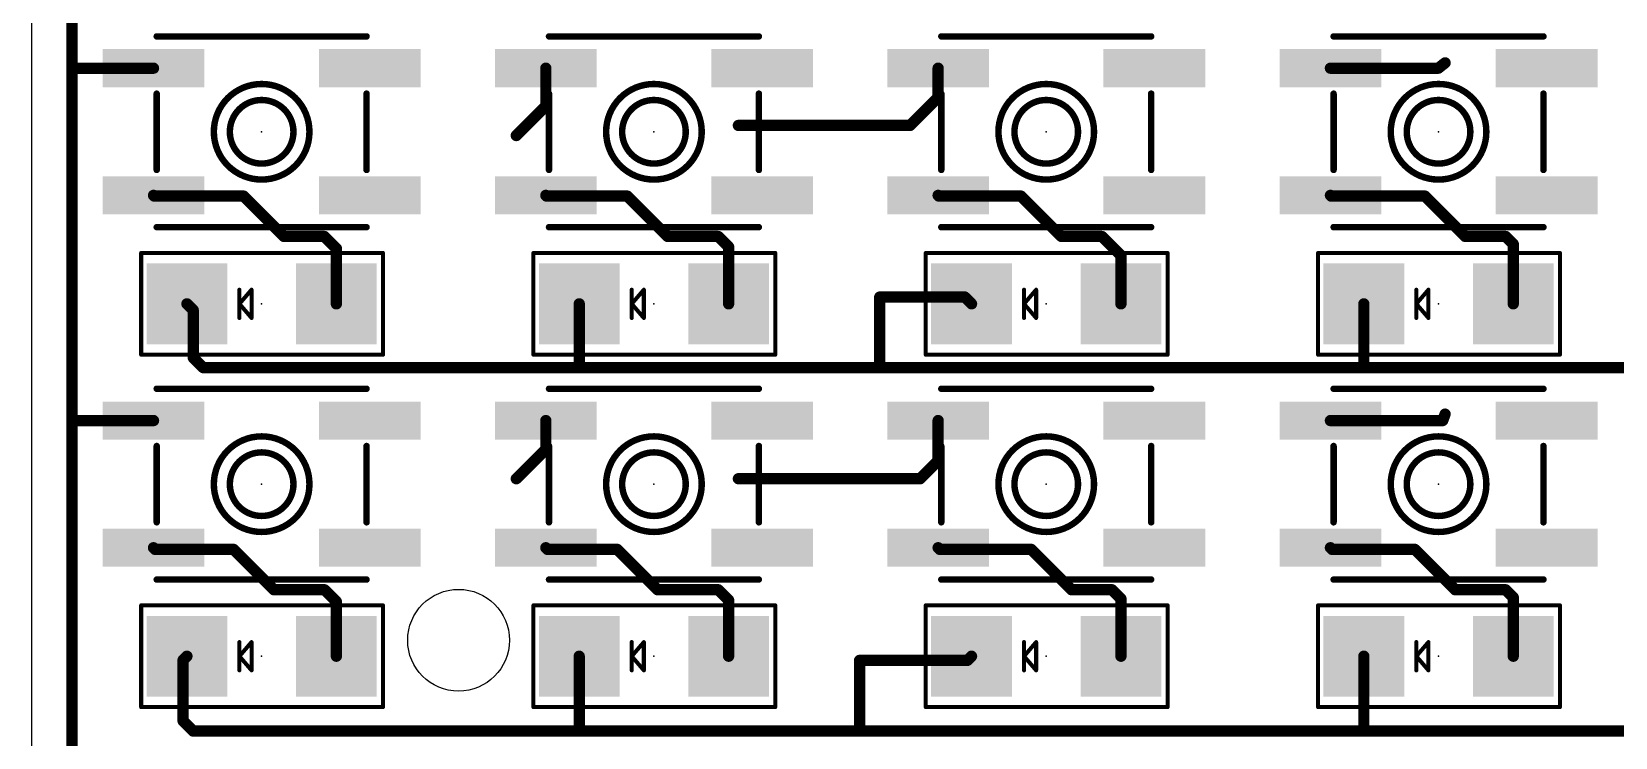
# Model space of a CAD drawing. Extents: x -38 to 38, y -89 to 89.
# Drawn here: x -38.1 to 11.7, y -43.69 to -21.5 of the extents above; entities that cross this region are included whole.
import ezdxf

# ---------------------------------------------------------------- set-up
doc = ezdxf.new("R2010")
doc.units = 0
for name, color, linetype in [('1', 22, 'CONTINUOUS'), ('20', 7, 'CONTINUOUS'), ('21', 253, 'CONTINUOUS'), ('23', 7, 'CONTINUOUS')]:
    doc.layers.add(name, color=color, linetype=linetype)

# ---------------------------------------------------------------- blocks, each defined once
blk = doc.blocks.new('RECT')
blk.add_solid([(-0.5, -0.5), (0.5, -0.5), (-0.5, 0.5), (0.5, 0.5)])

msp = doc.modelspace()

# ---------------------------------------------------------------- linework, layer by layer
at = {"layer": '1', "const_width": 0.3556}
for points in [[(-36.83, -22.5425), (-36.83, -11.43)], [(-36.83, -33.655), (-36.83, -22.5425)], [(-36.7255, -22.647), (-36.83, -22.5425)], [(6.137, -22.647), (6.35, -22.479)], [(-34.2679, -22.647), (-36.7255, -22.647)], [(-21.9308, -22.647), (-21.9308, -23.8358)], [(-9.5936, -22.647), (-9.5936, -23.5636)], [(2.7435, -22.647), (6.137, -22.647)], [(-9.5936, -23.5636), (-10.4775, -24.4475)], [(-21.9308, -23.8358), (-22.86, -24.765)], [(-15.875, -24.4475), (-10.4775, -24.4475)], [(-34.245, -26.67), (-34.2679, -26.647)], [(-31.4325, -26.67), (-34.245, -26.67)], [(-30.1625, -27.94), (-31.4325, -26.67)], [(-21.9078, -26.67), (-21.9308, -26.647)], [(-19.3675, -26.67), (-21.9078, -26.67)], [(-18.0975, -27.94), (-19.3675, -26.67)], [(-9.5707, -26.67), (-9.5936, -26.647)], [(-6.985, -26.67), (-9.5707, -26.67)], [(-5.715, -27.94), (-6.985, -26.67)], [(2.7665, -26.67), (2.7435, -26.647)], [(5.715, -26.67), (2.7665, -26.67)], [(6.985, -27.94), (5.715, -26.67)], [(-28.8925, -27.94), (-30.1625, -27.94)], [(-28.5184, -28.3141), (-28.8925, -27.94)], [(-16.51, -27.94), (-18.0975, -27.94)], [(-16.1813, -28.2687), (-16.51, -27.94)], [(-4.445, -27.94), (-5.715, -27.94)], [(-3.8441, -28.5409), (-4.445, -27.94)], [(8.255, -27.94), (6.985, -27.94)], [(8.493, -28.178), (8.255, -27.94)], [(-28.5184, -30.059), (-28.5184, -28.3141)], [(-16.1813, -30.059), (-16.1813, -28.2687)], [(-3.8441, -30.059), (-3.8441, -28.5409)], [(8.493, -30.059), (8.493, -28.178)], [(-33.02, -30.2565), (-33.2174, -30.059)], [(-20.8803, -30.059), (-20.8803, -31.9928)], [(-11.43, -29.845), (-8.7572, -29.845)], [(-11.43, -29.845), (-11.43, -32.0675)], [(-8.7572, -29.845), (-8.5431, -30.059)], [(3.794, -30.059), (3.794, -32.0515)], [(-33.02, -31.75), (-33.02, -30.2565)], [(-32.7025, -32.0675), (-33.02, -31.75)], [(-20.8803, -31.9928), (-20.955, -32.0675)], [(3.794, -32.0515), (3.81, -32.0675)], [(-20.955, -32.0675), (-32.7025, -32.0675)], [(-11.43, -32.0675), (-20.955, -32.0675)], [(3.81, -32.0675), (-11.43, -32.0675)], [(16.1925, -32.0675), (3.81, -32.0675)], [(6.2743, -33.7307), (6.35, -33.528)], [(-36.83, -44.7675), (-36.83, -33.655)], [(-36.7543, -33.7307), (-36.83, -33.655)], [(-34.2679, -33.7307), (-36.7543, -33.7307)], [(-21.9308, -33.7307), (-21.9308, -34.6308)], [(-9.5936, -33.7307), (-9.5936, -34.9936)], [(2.7435, -33.7307), (6.2743, -33.7307)], [(-21.9308, -34.6308), (-22.86, -35.56)], [(-9.5936, -34.9936), (-10.16, -35.56)], [(-15.875, -35.56), (-10.16, -35.56)], [(-34.2161, -37.7825), (-34.2679, -37.7307)], [(-31.75, -37.7825), (-34.2161, -37.7825)], [(-30.48, -39.0525), (-31.75, -37.7825)], [(-21.8789, -37.7825), (-21.9308, -37.7307)], [(-19.685, -37.7825), (-21.8789, -37.7825)], [(-18.415, -39.0525), (-19.685, -37.7825)], [(-9.5418, -37.7825), (-9.5936, -37.7307)], [(-6.6675, -37.7825), (-9.5418, -37.7825)], [(-5.3975, -39.0525), (-6.6675, -37.7825)], [(2.7953, -37.7825), (2.7435, -37.7307)], [(5.3975, -37.7825), (2.7953, -37.7825)], [(6.6675, -39.0525), (5.3975, -37.7825)], [(-28.8925, -39.0525), (-30.48, -39.0525)], [(-28.5184, -39.4266), (-28.8925, -39.0525)], [(-28.5184, -41.1427), (-28.5184, -39.4266)], [(-16.51, -39.0525), (-18.415, -39.0525)], [(-16.1813, -39.3812), (-16.51, -39.0525)], [(-16.1813, -41.1427), (-16.1813, -39.3812)], [(-4.1275, -39.0525), (-5.3975, -39.0525)], [(-3.8441, -39.3359), (-4.1275, -39.0525)], [(-3.8441, -41.1427), (-3.8441, -39.3359)], [(8.255, -39.0525), (6.6675, -39.0525)], [(8.493, -39.2905), (8.255, -39.0525)], [(8.493, -41.1427), (8.493, -39.2905)], [(-33.3375, -41.2627), (-33.2174, -41.1427)], [(-33.3375, -43.18), (-33.3375, -41.2627)], [(-20.8803, -41.1427), (-20.8803, -43.4228)], [(-12.065, -41.275), (-8.6755, -41.275)], [(-12.065, -41.275), (-12.065, -43.4975)], [(-8.6755, -41.275), (-8.5431, -41.1427)], [(3.794, -41.1427), (3.794, -43.4815)], [(-33.02, -43.4975), (-33.3375, -43.18)], [(-20.955, -43.4975), (-33.02, -43.4975)], [(-20.8803, -43.4228), (-20.955, -43.4975)], [(-12.065, -43.4975), (-20.955, -43.4975)], [(3.81, -43.4975), (-12.065, -43.4975)], [(3.794, -43.4815), (3.81, -43.4975)], [(16.1925, -43.4975), (3.81, -43.4975)]]:
    msp.add_lwpolyline(points, dxfattribs=at)
at = {"layer": '1', "const_width": 0.1778}
for points in [[(-36.7671, -22.4796, 1), (-36.8929, -22.6054)], [(-36.7411, -22.5425, 1), (-36.9189, -22.5425)], [(6.4051, -22.5488, 1), (6.2949, -22.4092)], [(-36.9189, -22.5425, 1), (-36.7411, -22.5425)], [(-36.7255, -22.5581, 1), (-36.7255, -22.7359)], [(-36.7883, -22.7099, 1), (-36.6626, -22.5842)], [(-34.2679, -22.7359, 1), (-34.2679, -22.5581)], [(-21.8419, -22.647, 1), (-22.0197, -22.647)], [(-9.5047, -22.647, 1), (-9.6825, -22.647)], [(2.7435, -22.5581, 1), (2.7435, -22.7359)], [(6.082, -22.5772, 1), (6.1921, -22.7168)], [(6.137, -22.7359, 1), (6.137, -22.5581)], [(-9.5308, -23.6265, 1), (-9.6565, -23.5008)], [(-22.0197, -23.8358, 1), (-21.8419, -23.8358)], [(-21.8679, -23.8986, 1), (-21.9936, -23.7729)], [(-9.6825, -23.5636, 1), (-9.5047, -23.5636)], [(-15.875, -24.3586, 1), (-15.875, -24.5364)], [(-10.5404, -24.3846, 1), (-10.4146, -24.5104)], [(-10.4775, -24.5364, 1), (-10.4775, -24.3586)], [(-22.9229, -24.7021, 1), (-22.7971, -24.8279)], [(-34.2051, -26.5842, 1), (-34.3308, -26.7099)], [(-34.245, -26.5811, 1), (-34.245, -26.7589)], [(-34.3078, -26.7329, 1), (-34.1821, -26.6071)], [(-31.3696, -26.6071, 1), (-31.4954, -26.7329)], [(-31.4325, -26.7589, 1), (-31.4325, -26.5811)], [(-21.8679, -26.5842, 1), (-21.9936, -26.7099)], [(-21.9078, -26.5811, 1), (-21.9078, -26.7589)], [(-21.9707, -26.7329, 1), (-21.845, -26.6071)], [(-19.3046, -26.6071, 1), (-19.4304, -26.7329)], [(-19.3675, -26.7589, 1), (-19.3675, -26.5811)], [(-9.5308, -26.5842, 1), (-9.6565, -26.7099)], [(-9.5707, -26.5811, 1), (-9.5707, -26.7589)], [(-9.6335, -26.7329, 1), (-9.5078, -26.6071)], [(-6.9221, -26.6071, 1), (-7.0479, -26.7329)], [(-6.985, -26.7589, 1), (-6.985, -26.5811)], [(2.8064, -26.5842, 1), (2.6806, -26.7099)], [(2.7665, -26.5811, 1), (2.7665, -26.7589)], [(2.7036, -26.7329, 1), (2.8293, -26.6071)], [(5.7779, -26.6071, 1), (5.6521, -26.7329)], [(5.715, -26.7589, 1), (5.715, -26.5811)], [(-30.1625, -27.8511, 1), (-30.1625, -28.0289)], [(-30.2254, -28.0029, 1), (-30.0996, -27.8771)], [(-28.8296, -27.8771, 1), (-28.9554, -28.0029)], [(-28.8925, -28.0289, 1), (-28.8925, -27.8511)], [(-18.0975, -27.8511, 1), (-18.0975, -28.0289)], [(-18.1604, -28.0029, 1), (-18.0346, -27.8771)], [(-16.4471, -27.8771, 1), (-16.5729, -28.0029)], [(-16.51, -28.0289, 1), (-16.51, -27.8511)], [(-5.715, -27.8511, 1), (-5.715, -28.0289)], [(-5.7779, -28.0029, 1), (-5.6521, -27.8771)], [(-4.3821, -27.8771, 1), (-4.5079, -28.0029)], [(-4.445, -28.0289, 1), (-4.445, -27.8511)], [(6.985, -27.8511, 1), (6.985, -28.0289)], [(6.9221, -28.0029, 1), (7.0479, -27.8771)], [(8.3179, -27.8771, 1), (8.1921, -28.0029)], [(8.255, -28.0289, 1), (8.255, -27.8511)], [(-28.4295, -28.3141, 1), (-28.6073, -28.3141)], [(-28.5813, -28.3769, 1), (-28.4556, -28.2512)], [(-16.0924, -28.2687, 1), (-16.2702, -28.2687)], [(-16.2441, -28.3316, 1), (-16.1184, -28.2059)], [(-3.7552, -28.5409, 1), (-3.933, -28.5409)], [(8.5819, -28.178, 1), (8.4041, -28.178)], [(8.4301, -28.2409, 1), (8.5559, -28.1151)], [(-3.907, -28.6037, 1), (-3.7813, -28.478)], [(-33.1546, -29.9962, 1), (-33.2803, -30.1219)], [(-20.7914, -30.059, 1), (-20.9692, -30.059)], [(-11.43, -29.7561, 1), (-11.43, -29.9339)], [(-11.3411, -29.845, 1), (-11.5189, -29.845)], [(-8.6943, -29.7821, 1), (-8.82, -29.9079)], [(-8.7572, -29.9339, 1), (-8.7572, -29.7561)], [(3.8829, -30.059, 1), (3.7051, -30.059)], [(-32.9311, -30.2565, 1), (-33.1089, -30.2565)], [(-33.0829, -30.3193, 1), (-32.9571, -30.1936)], [(-28.6073, -30.059, 1), (-28.4295, -30.059)], [(-16.2702, -30.059, 1), (-16.0924, -30.059)], [(-8.606, -30.1219, 1), (-8.4803, -29.9962)], [(-3.933, -30.059, 1), (-3.7552, -30.059)], [(8.4041, -30.059, 1), (8.5819, -30.059)], [(-32.9571, -31.6871, 1), (-33.0829, -31.8129)], [(-33.1089, -31.75, 1), (-32.9311, -31.75)], [(-20.8174, -32.0556, 1), (-20.9431, -31.9299)], [(3.8569, -31.9886, 1), (3.7311, -32.1144)], [(-32.7025, -31.9786, 1), (-32.7025, -32.1564)], [(-32.7654, -32.1304, 1), (-32.6396, -32.0046)], [(-21.0179, -32.0046, 1), (-20.8921, -32.1304)], [(-20.955, -31.9786, 1), (-20.955, -32.1564)], [(-20.9692, -31.9928, 1), (-20.7914, -31.9928)], [(-20.955, -32.1564, 1), (-20.955, -31.9786)], [(-11.43, -31.9786, 1), (-11.43, -32.1564)], [(-11.5189, -32.0675, 1), (-11.3411, -32.0675)], [(-11.43, -32.1564, 1), (-11.43, -31.9786)], [(3.7051, -32.0515, 1), (3.8829, -32.0515)], [(3.81, -31.9786, 1), (3.81, -32.1564)], [(3.7471, -32.1304, 1), (3.8729, -32.0046)], [(3.81, -32.1564, 1), (3.81, -31.9786)], [(6.4333, -33.5591, 1), (6.2667, -33.4969)], [(-36.7671, -33.5921, 1), (-36.8929, -33.7179)], [(-36.7411, -33.655, 1), (-36.9189, -33.655)], [(-36.9189, -33.655, 1), (-36.7411, -33.655)], [(-36.7543, -33.6418, 1), (-36.7543, -33.8196)], [(-36.8172, -33.7935, 1), (-36.6915, -33.6678)], [(-34.2679, -33.8196, 1), (-34.2679, -33.6418)], [(-21.8419, -33.7307, 1), (-22.0197, -33.7307)], [(-9.5047, -33.7307, 1), (-9.6825, -33.7307)], [(2.7435, -33.6418, 1), (2.7435, -33.8196)], [(6.191, -33.6996, 1), (6.3576, -33.7618)], [(6.2743, -33.8196, 1), (6.2743, -33.6418)], [(-22.0197, -34.6308, 1), (-21.8419, -34.6308)], [(-21.8679, -34.6936, 1), (-21.9936, -34.5679)], [(-9.5308, -35.0565, 1), (-9.6565, -34.9308)], [(-9.6825, -34.9936, 1), (-9.5047, -34.9936)], [(-22.9229, -35.4971, 1), (-22.7971, -35.6229)], [(-15.875, -35.4711, 1), (-15.875, -35.6489)], [(-10.2229, -35.4971, 1), (-10.0971, -35.6229)], [(-10.16, -35.6489, 1), (-10.16, -35.4711)], [(-34.2051, -37.6678, 1), (-34.3308, -37.7935)], [(-34.2161, -37.6936, 1), (-34.2161, -37.8714)], [(-34.279, -37.8454, 1), (-34.1532, -37.7196)], [(-31.6871, -37.7196, 1), (-31.8129, -37.8454)], [(-31.75, -37.8714, 1), (-31.75, -37.6936)], [(-21.8679, -37.6678, 1), (-21.9936, -37.7935)], [(-21.8789, -37.6936, 1), (-21.8789, -37.8714)], [(-21.9418, -37.8454, 1), (-21.8161, -37.7196)], [(-19.6221, -37.7196, 1), (-19.7479, -37.8454)], [(-19.685, -37.8714, 1), (-19.685, -37.6936)], [(-9.5308, -37.6678, 1), (-9.6565, -37.7935)], [(-9.5418, -37.6936, 1), (-9.5418, -37.8714)], [(-9.6047, -37.8454, 1), (-9.4789, -37.7196)], [(-6.6046, -37.7196, 1), (-6.7304, -37.8454)], [(-6.6675, -37.8714, 1), (-6.6675, -37.6936)], [(2.8064, -37.6678, 1), (2.6806, -37.7935)], [(2.7953, -37.6936, 1), (2.7953, -37.8714)], [(2.7325, -37.8454, 1), (2.8582, -37.7196)], [(5.4604, -37.7196, 1), (5.3346, -37.8454)], [(5.3975, -37.8714, 1), (5.3975, -37.6936)], [(-30.48, -38.9636, 1), (-30.48, -39.1414)], [(-30.5429, -39.1154, 1), (-30.4171, -38.9896)], [(-28.8296, -38.9896, 1), (-28.9554, -39.1154)], [(-28.8925, -39.1414, 1), (-28.8925, -38.9636)], [(-28.4295, -39.4266, 1), (-28.6073, -39.4266)], [(-28.5813, -39.4894, 1), (-28.4556, -39.3637)], [(-18.415, -38.9636, 1), (-18.415, -39.1414)], [(-18.4779, -39.1154, 1), (-18.3521, -38.9896)], [(-16.4471, -38.9896, 1), (-16.5729, -39.1154)], [(-16.51, -39.1414, 1), (-16.51, -38.9636)], [(-16.0924, -39.3812, 1), (-16.2702, -39.3812)], [(-16.2441, -39.4441, 1), (-16.1184, -39.3184)], [(-5.3975, -38.9636, 1), (-5.3975, -39.1414)], [(-5.4604, -39.1154, 1), (-5.3346, -38.9896)], [(-4.0646, -38.9896, 1), (-4.1904, -39.1154)], [(-4.1275, -39.1414, 1), (-4.1275, -38.9636)], [(-3.7552, -39.3359, 1), (-3.933, -39.3359)], [(-3.907, -39.3987, 1), (-3.7813, -39.273)], [(6.6675, -38.9636, 1), (6.6675, -39.1414)], [(6.6046, -39.1154, 1), (6.7304, -38.9896)], [(8.3179, -38.9896, 1), (8.1921, -39.1154)], [(8.255, -39.1414, 1), (8.255, -38.9636)], [(8.5819, -39.2905, 1), (8.4041, -39.2905)], [(8.4301, -39.3534, 1), (8.5559, -39.2276)], [(-33.2486, -41.2627, 1), (-33.4264, -41.2627)], [(-33.4004, -41.1999, 1), (-33.2746, -41.3256)], [(-33.1546, -41.2055, 1), (-33.2803, -41.0798)], [(-28.6073, -41.1427, 1), (-28.4295, -41.1427)], [(-20.7914, -41.1427, 1), (-20.9692, -41.1427)], [(-16.2702, -41.1427, 1), (-16.0924, -41.1427)], [(-12.065, -41.1861, 1), (-12.065, -41.3639)], [(-11.9761, -41.275, 1), (-12.1539, -41.275)], [(-8.7383, -41.2121, 1), (-8.6126, -41.3379)], [(-8.6755, -41.3639, 1), (-8.6755, -41.1861)], [(-8.4803, -41.2055, 1), (-8.606, -41.0798)], [(-3.933, -41.1427, 1), (-3.7552, -41.1427)], [(3.8829, -41.1427, 1), (3.7051, -41.1427)], [(8.4041, -41.1427, 1), (8.5819, -41.1427)], [(-33.2746, -43.1171, 1), (-33.4004, -43.2429)], [(-33.4264, -43.18, 1), (-33.2486, -43.18)], [(-33.02, -43.4086, 1), (-33.02, -43.5864)], [(-20.955, -43.4086, 1), (-20.955, -43.5864)], [(-20.955, -43.5864, 1), (-20.955, -43.4086)], [(-20.8174, -43.4856, 1), (-20.9431, -43.3599)], [(-12.065, -43.4086, 1), (-12.065, -43.5864)], [(-12.065, -43.5864, 1), (-12.065, -43.4086)], [(3.8569, -43.4186, 1), (3.7311, -43.5444)], [(3.81, -43.4086, 1), (3.81, -43.5864)], [(3.81, -43.5864, 1), (3.81, -43.4086)], [(-33.0829, -43.5604, 1), (-32.9571, -43.4346)], [(-21.0179, -43.4346, 1), (-20.8921, -43.5604)], [(-20.9692, -43.4228, 1), (-20.7914, -43.4228)], [(-12.1539, -43.4975, 1), (-11.9761, -43.4975)], [(3.7051, -43.4815, 1), (3.8829, -43.4815)], [(3.7471, -43.5604, 1), (3.8729, -43.4346)]]:
    msp.add_lwpolyline(points, format="xyb", dxfattribs=at)
at = {"layer": '20'}
msp.add_line((-38.1, -88.9), (-38.1, 88.9), dxfattribs=at)
msp.add_circle((-24.6751, -40.64), 1.6, dxfattribs=at)
at = {"layer": '21'}
for points, const_width in [([(-34.1679, -21.647), (-27.5679, -21.647)], 0.2032), ([(-21.8308, -21.647), (-15.2308, -21.647)], 0.2032), ([(-9.4936, -21.647), (-2.8936, -21.647)], 0.2032), ([(2.8435, -21.647), (9.4435, -21.647)], 0.2032), ([(-34.1679, -25.847), (-34.1679, -23.447)], 0.2032), ([(-27.5679, -23.447), (-27.5679, -25.847)], 0.2032), ([(-21.8308, -25.847), (-21.8308, -23.447)], 0.2032), ([(-15.2308, -23.447), (-15.2308, -25.847)], 0.2032), ([(-9.4936, -25.847), (-9.4936, -23.447)], 0.2032), ([(-2.8936, -23.447), (-2.8936, -25.847)], 0.2032), ([(2.8435, -25.847), (2.8435, -23.447)], 0.2032), ([(9.4435, -23.447), (9.4435, -25.847)], 0.2032), ([(-27.5679, -27.647), (-34.1679, -27.647)], 0.2032), ([(-15.2308, -27.647), (-21.8308, -27.647)], 0.2032), ([(-2.8936, -27.647), (-9.4936, -27.647)], 0.2032), ([(9.4435, -27.647), (2.8435, -27.647)], 0.2032), ([(-34.6569, -31.205), (-34.6569, -28.459)], 0.127), ([(-34.6569, -28.459), (-27.0519, -28.459)], 0.127), ([(-27.0519, -28.459), (-27.0519, -28.665)], 0.127), ([(-27.0519, -28.665), (-27.0519, -28.7225)], 0.127), ([(-27.0519, -28.665), (-27.0519, -31.659)], 0.127), ([(-22.3198, -31.205), (-22.3198, -28.459)], 0.127), ([(-22.3198, -28.459), (-14.7148, -28.459)], 0.127), ([(-14.7148, -28.459), (-14.7148, -28.665)], 0.127), ([(-14.7148, -28.665), (-14.7148, -28.7225)], 0.127), ([(-14.7148, -28.665), (-14.7148, -31.659)], 0.127), ([(-9.9826, -31.205), (-9.9826, -28.459)], 0.127), ([(-9.9826, -28.459), (-2.3776, -28.459)], 0.127), ([(-2.3776, -28.459), (-2.3776, -28.665)], 0.127), ([(-2.3776, -28.665), (-2.3776, -28.7225)], 0.127), ([(-2.3776, -28.665), (-2.3776, -31.659)], 0.127), ([(2.3545, -31.205), (2.3545, -28.459)], 0.127), ([(2.3545, -28.459), (9.9595, -28.459)], 0.127), ([(9.9595, -28.459), (9.9595, -28.665)], 0.127), ([(9.9595, -28.665), (9.9595, -28.7225)], 0.127), ([(9.9595, -28.665), (9.9595, -31.659)], 0.127), ([(-31.1854, -29.6145), (-31.5664, -30.059)], 0.127), ([(-31.5664, -30.5035), (-31.5664, -29.6145)], 0.127), ([(-31.1854, -30.5035), (-31.1854, -29.6145)], 0.127), ([(-18.8483, -29.6145), (-19.2293, -30.059)], 0.127), ([(-19.2293, -30.5035), (-19.2293, -29.6145)], 0.127), ([(-18.8483, -30.5035), (-18.8483, -29.6145)], 0.127), ([(-6.5111, -29.6145), (-6.8921, -30.059)], 0.127), ([(-6.8921, -30.5035), (-6.8921, -29.6145)], 0.127), ([(-6.5111, -30.5035), (-6.5111, -29.6145)], 0.127), ([(5.826, -29.6145), (5.445, -30.059)], 0.127), ([(5.445, -30.5035), (5.445, -29.6145)], 0.127), ([(5.826, -30.5035), (5.826, -29.6145)], 0.127), ([(-31.5664, -30.059), (-31.1854, -30.5035)], 0.127), ([(-19.2293, -30.059), (-18.8483, -30.5035)], 0.127), ([(-6.8921, -30.059), (-6.5111, -30.5035)], 0.127), ([(5.445, -30.059), (5.826, -30.5035)], 0.127), ([(-34.6569, -31.453), (-34.6569, -31.205)], 0.127), ([(-34.6569, -31.659), (-34.6569, -31.205)], 0.127), ([(-22.3198, -31.453), (-22.3198, -31.205)], 0.127), ([(-22.3198, -31.659), (-22.3198, -31.205)], 0.127), ([(-9.9826, -31.453), (-9.9826, -31.205)], 0.127), ([(-9.9826, -31.659), (-9.9826, -31.205)], 0.127), ([(2.3545, -31.453), (2.3545, -31.205)], 0.127), ([(2.3545, -31.659), (2.3545, -31.205)], 0.127), ([(-27.0519, -31.659), (-34.6569, -31.659)], 0.127), ([(-14.7148, -31.659), (-22.3198, -31.659)], 0.127), ([(-2.3776, -31.659), (-9.9826, -31.659)], 0.127), ([(9.9595, -31.659), (2.3545, -31.659)], 0.127), ([(-34.1679, -32.7307), (-27.5679, -32.7307)], 0.2032), ([(-21.8308, -32.7307), (-15.2308, -32.7307)], 0.2032), ([(-9.4936, -32.7307), (-2.8936, -32.7307)], 0.2032), ([(2.8435, -32.7307), (9.4435, -32.7307)], 0.2032), ([(-34.1679, -36.9307), (-34.1679, -34.5307)], 0.2032), ([(-27.5679, -34.5307), (-27.5679, -36.9307)], 0.2032), ([(-21.8308, -36.9307), (-21.8308, -34.5307)], 0.2032), ([(-15.2308, -34.5307), (-15.2308, -36.9307)], 0.2032), ([(-9.4936, -36.9307), (-9.4936, -34.5307)], 0.2032), ([(-2.8936, -34.5307), (-2.8936, -36.9307)], 0.2032), ([(2.8435, -36.9307), (2.8435, -34.5307)], 0.2032), ([(9.4435, -34.5307), (9.4435, -36.9307)], 0.2032), ([(-27.5679, -38.7307), (-34.1679, -38.7307)], 0.2032), ([(-15.2308, -38.7307), (-21.8308, -38.7307)], 0.2032), ([(-2.8936, -38.7307), (-9.4936, -38.7307)], 0.2032), ([(9.4435, -38.7307), (2.8435, -38.7307)], 0.2032), ([(-34.6569, -42.2887), (-34.6569, -39.5427)], 0.127), ([(-34.6569, -39.5427), (-27.0519, -39.5427)], 0.127), ([(-27.0519, -39.5427), (-27.0519, -39.7487)], 0.127), ([(-27.0519, -39.7487), (-27.0519, -39.8062)], 0.127), ([(-27.0519, -39.7487), (-27.0519, -42.7427)], 0.127), ([(-22.3198, -42.2887), (-22.3198, -39.5427)], 0.127), ([(-22.3198, -39.5427), (-14.7148, -39.5427)], 0.127), ([(-14.7148, -39.5427), (-14.7148, -39.7487)], 0.127), ([(-14.7148, -39.7487), (-14.7148, -39.8062)], 0.127), ([(-14.7148, -39.7487), (-14.7148, -42.7427)], 0.127), ([(-9.9826, -42.2887), (-9.9826, -39.5427)], 0.127), ([(-9.9826, -39.5427), (-2.3776, -39.5427)], 0.127), ([(-2.3776, -39.5427), (-2.3776, -39.7487)], 0.127), ([(-2.3776, -39.7487), (-2.3776, -39.8062)], 0.127), ([(-2.3776, -39.7487), (-2.3776, -42.7427)], 0.127), ([(2.3545, -42.2887), (2.3545, -39.5427)], 0.127), ([(2.3545, -39.5427), (9.9595, -39.5427)], 0.127), ([(9.9595, -39.5427), (9.9595, -39.7487)], 0.127), ([(9.9595, -39.7487), (9.9595, -39.8062)], 0.127), ([(9.9595, -39.7487), (9.9595, -42.7427)], 0.127), ([(-31.1854, -40.6982), (-31.5664, -41.1427)], 0.127), ([(-31.5664, -41.5872), (-31.5664, -40.6982)], 0.127), ([(-31.1854, -41.5872), (-31.1854, -40.6982)], 0.127), ([(-18.8483, -40.6982), (-19.2293, -41.1427)], 0.127), ([(-19.2293, -41.5872), (-19.2293, -40.6982)], 0.127), ([(-18.8483, -41.5872), (-18.8483, -40.6982)], 0.127), ([(-6.5111, -40.6982), (-6.8921, -41.1427)], 0.127), ([(-6.8921, -41.5872), (-6.8921, -40.6982)], 0.127), ([(-6.5111, -41.5872), (-6.5111, -40.6982)], 0.127), ([(5.826, -40.6982), (5.445, -41.1427)], 0.127), ([(5.445, -41.5872), (5.445, -40.6982)], 0.127), ([(5.826, -41.5872), (5.826, -40.6982)], 0.127), ([(-31.5664, -41.1427), (-31.1854, -41.5872)], 0.127), ([(-19.2293, -41.1427), (-18.8483, -41.5872)], 0.127), ([(-6.8921, -41.1427), (-6.5111, -41.5872)], 0.127), ([(5.445, -41.1427), (5.826, -41.5872)], 0.127), ([(-34.6569, -42.5367), (-34.6569, -42.2887)], 0.127), ([(-34.6569, -42.7427), (-34.6569, -42.2887)], 0.127), ([(-22.3198, -42.5367), (-22.3198, -42.2887)], 0.127), ([(-22.3198, -42.7427), (-22.3198, -42.2887)], 0.127), ([(-9.9826, -42.5367), (-9.9826, -42.2887)], 0.127), ([(-9.9826, -42.7427), (-9.9826, -42.2887)], 0.127), ([(2.3545, -42.5367), (2.3545, -42.2887)], 0.127), ([(2.3545, -42.7427), (2.3545, -42.2887)], 0.127), ([(-27.0519, -42.7427), (-34.6569, -42.7427)], 0.127), ([(-14.7148, -42.7427), (-22.3198, -42.7427)], 0.127), ([(-2.3776, -42.7427), (-9.9826, -42.7427)], 0.127), ([(9.9595, -42.7427), (2.3545, -42.7427)], 0.127)]:
    msp.add_lwpolyline(points, dxfattribs=dict(at, const_width=const_width))
for points, const_width in [([(-34.1679, -21.5962, 1), (-34.1679, -21.6978)], 0.1016), ([(-27.5679, -21.6978, 1), (-27.5679, -21.5962)], 0.1016), ([(-21.8308, -21.5962, 1), (-21.8308, -21.6978)], 0.1016), ([(-15.2308, -21.6978, 1), (-15.2308, -21.5962)], 0.1016), ([(-9.4936, -21.5962, 1), (-9.4936, -21.6978)], 0.1016), ([(-2.8936, -21.6978, 1), (-2.8936, -21.5962)], 0.1016), ([(2.8435, -21.5962, 1), (2.8435, -21.6978)], 0.1016), ([(9.4435, -21.6978, 1), (9.4435, -21.5962)], 0.1016), ([(-34.1171, -23.447, 1), (-34.2187, -23.447)], 0.1016), ([(-30.8679, -26.1503, 1), (-30.8679, -23.1437, 1), (-30.8679, -26.1503)], 0.2032), ([(-27.5171, -23.447, 1), (-27.6187, -23.447)], 0.1016), ([(-21.78, -23.447, 1), (-21.8816, -23.447)], 0.1016), ([(-18.5308, -26.1503, 1), (-18.5308, -23.1437, 1), (-18.5308, -26.1503)], 0.2032), ([(-15.18, -23.447, 1), (-15.2816, -23.447)], 0.1016), ([(-9.4428, -23.447, 1), (-9.5444, -23.447)], 0.1016), ([(-6.1936, -26.1503, 1), (-6.1936, -23.1437, 1), (-6.1936, -26.1503)], 0.2032), ([(-2.8428, -23.447, 1), (-2.9444, -23.447)], 0.1016), ([(2.8943, -23.447, 1), (2.7927, -23.447)], 0.1016), ([(6.1435, -26.1503, 1), (6.1435, -23.1437, 1), (6.1435, -26.1503)], 0.2032), ([(9.4943, -23.447, 1), (9.3927, -23.447)], 0.1016), ([(-30.8679, -25.647, 1), (-30.8679, -23.647, 1), (-30.8679, -25.647)], 0.2032), ([(-18.5308, -25.647, 1), (-18.5308, -23.647, 1), (-18.5308, -25.647)], 0.2032), ([(-6.1936, -25.647, 1), (-6.1936, -23.647, 1), (-6.1936, -25.647)], 0.2032), ([(6.1435, -25.647, 1), (6.1435, -23.647, 1), (6.1435, -25.647)], 0.2032), ([(-34.2187, -25.847, 1), (-34.1171, -25.847)], 0.1016), ([(-27.6187, -25.847, 1), (-27.5171, -25.847)], 0.1016), ([(-21.8816, -25.847, 1), (-21.78, -25.847)], 0.1016), ([(-15.2816, -25.847, 1), (-15.18, -25.847)], 0.1016), ([(-9.5444, -25.847, 1), (-9.4428, -25.847)], 0.1016), ([(-2.9444, -25.847, 1), (-2.8428, -25.847)], 0.1016), ([(2.7927, -25.847, 1), (2.8943, -25.847)], 0.1016), ([(9.3927, -25.847, 1), (9.4943, -25.847)], 0.1016), ([(-34.1679, -27.5962, 1), (-34.1679, -27.6978)], 0.1016), ([(-27.5679, -27.6978, 1), (-27.5679, -27.5962)], 0.1016), ([(-21.8308, -27.5962, 1), (-21.8308, -27.6978)], 0.1016), ([(-15.2308, -27.6978, 1), (-15.2308, -27.5962)], 0.1016), ([(-9.4936, -27.5962, 1), (-9.4936, -27.6978)], 0.1016), ([(-2.8936, -27.6978, 1), (-2.8936, -27.5962)], 0.1016), ([(2.8435, -27.5962, 1), (2.8435, -27.6978)], 0.1016), ([(9.4435, -27.6978, 1), (9.4435, -27.5962)], 0.1016), ([(-34.6252, -28.459, 1), (-34.6887, -28.459)], 0.0635), ([(-34.6569, -28.4273, 1), (-34.6569, -28.4908)], 0.0635), ([(-27.0202, -28.459, 1), (-27.0837, -28.459)], 0.0635), ([(-27.0202, -28.665, 1), (-27.0837, -28.665)], 0.0635), ([(-27.0202, -28.665, 1), (-27.0837, -28.665)], 0.0635), ([(-27.0837, -28.665, 1), (-27.0202, -28.665)], 0.0635), ([(-27.0837, -28.7225, 1), (-27.0202, -28.7225)], 0.0635), ([(-27.0519, -28.4908, 1), (-27.0519, -28.4273)], 0.0635), ([(-22.288, -28.459, 1), (-22.3515, -28.459)], 0.0635), ([(-22.3198, -28.4273, 1), (-22.3198, -28.4908)], 0.0635), ([(-14.683, -28.459, 1), (-14.7465, -28.459)], 0.0635), ([(-14.683, -28.665, 1), (-14.7465, -28.665)], 0.0635), ([(-14.683, -28.665, 1), (-14.7465, -28.665)], 0.0635), ([(-14.7465, -28.665, 1), (-14.683, -28.665)], 0.0635), ([(-14.7465, -28.7225, 1), (-14.683, -28.7225)], 0.0635), ([(-14.7148, -28.4908, 1), (-14.7148, -28.4273)], 0.0635), ([(-9.9509, -28.459, 1), (-10.0144, -28.459)], 0.0635), ([(-9.9826, -28.4273, 1), (-9.9826, -28.4908)], 0.0635), ([(-2.3459, -28.459, 1), (-2.4094, -28.459)], 0.0635), ([(-2.3459, -28.665, 1), (-2.4094, -28.665)], 0.0635), ([(-2.3459, -28.665, 1), (-2.4094, -28.665)], 0.0635), ([(-2.4094, -28.665, 1), (-2.3459, -28.665)], 0.0635), ([(-2.4094, -28.7225, 1), (-2.3459, -28.7225)], 0.0635), ([(-2.3776, -28.4908, 1), (-2.3776, -28.4273)], 0.0635), ([(2.3863, -28.459, 1), (2.3228, -28.459)], 0.0635), ([(2.3545, -28.4273, 1), (2.3545, -28.4908)], 0.0635), ([(9.9913, -28.459, 1), (9.9278, -28.459)], 0.0635), ([(9.9913, -28.665, 1), (9.9278, -28.665)], 0.0635), ([(9.9913, -28.665, 1), (9.9278, -28.665)], 0.0635), ([(9.9278, -28.665, 1), (9.9913, -28.665)], 0.0635), ([(9.9278, -28.7225, 1), (9.9913, -28.7225)], 0.0635), ([(9.9595, -28.4908, 1), (9.9595, -28.4273)], 0.0635), ([(-31.5347, -29.6145, 1), (-31.5982, -29.6145)], 0.0635), ([(-31.1537, -29.6145, 1), (-31.2172, -29.6145)], 0.0635), ([(-31.1613, -29.6352, 1), (-31.2095, -29.5939)], 0.0635), ([(-19.1975, -29.6145, 1), (-19.261, -29.6145)], 0.0635), ([(-18.8165, -29.6145, 1), (-18.88, -29.6145)], 0.0635), ([(-18.8242, -29.6352, 1), (-18.8724, -29.5939)], 0.0635), ([(-6.8604, -29.6145, 1), (-6.9239, -29.6145)], 0.0635), ([(-6.4794, -29.6145, 1), (-6.5429, -29.6145)], 0.0635), ([(-6.487, -29.6352, 1), (-6.5352, -29.5939)], 0.0635), ([(5.4768, -29.6145, 1), (5.4133, -29.6145)], 0.0635), ([(5.8578, -29.6145, 1), (5.7943, -29.6145)], 0.0635), ([(5.8501, -29.6352, 1), (5.8019, -29.5939)], 0.0635), ([(-31.5423, -30.0384, 1), (-31.5905, -30.0797)], 0.0635), ([(-31.5905, -30.0384, 1), (-31.5423, -30.0797)], 0.0635), ([(-19.2052, -30.0384, 1), (-19.2534, -30.0797)], 0.0635), ([(-19.2534, -30.0384, 1), (-19.2052, -30.0797)], 0.0635), ([(-6.868, -30.0384, 1), (-6.9162, -30.0797)], 0.0635), ([(-6.9162, -30.0384, 1), (-6.868, -30.0797)], 0.0635), ([(5.4691, -30.0384, 1), (5.4209, -30.0797)], 0.0635), ([(5.4209, -30.0384, 1), (5.4691, -30.0797)], 0.0635), ([(-31.5982, -30.5035, 1), (-31.5347, -30.5035)], 0.0635), ([(-31.2172, -30.5035, 1), (-31.1537, -30.5035)], 0.0635), ([(-31.2095, -30.5242, 1), (-31.1613, -30.4829)], 0.0635), ([(-19.261, -30.5035, 1), (-19.1975, -30.5035)], 0.0635), ([(-18.88, -30.5035, 1), (-18.8165, -30.5035)], 0.0635), ([(-18.8724, -30.5242, 1), (-18.8242, -30.4829)], 0.0635), ([(-6.9239, -30.5035, 1), (-6.8604, -30.5035)], 0.0635), ([(-6.5429, -30.5035, 1), (-6.4794, -30.5035)], 0.0635), ([(-6.5352, -30.5242, 1), (-6.487, -30.4829)], 0.0635), ([(5.4133, -30.5035, 1), (5.4768, -30.5035)], 0.0635), ([(5.7943, -30.5035, 1), (5.8578, -30.5035)], 0.0635), ([(5.8019, -30.5242, 1), (5.8501, -30.4829)], 0.0635), ([(-34.6252, -31.205, 1), (-34.6887, -31.205)], 0.0635), ([(-34.6252, -31.205, 1), (-34.6887, -31.205)], 0.0635), ([(-34.6887, -31.205, 1), (-34.6252, -31.205)], 0.0635), ([(-22.288, -31.205, 1), (-22.3515, -31.205)], 0.0635), ([(-22.288, -31.205, 1), (-22.3515, -31.205)], 0.0635), ([(-22.3515, -31.205, 1), (-22.288, -31.205)], 0.0635), ([(-9.9509, -31.205, 1), (-10.0144, -31.205)], 0.0635), ([(-9.9509, -31.205, 1), (-10.0144, -31.205)], 0.0635), ([(-10.0144, -31.205, 1), (-9.9509, -31.205)], 0.0635), ([(2.3863, -31.205, 1), (2.3228, -31.205)], 0.0635), ([(2.3863, -31.205, 1), (2.3228, -31.205)], 0.0635), ([(2.3228, -31.205, 1), (2.3863, -31.205)], 0.0635), ([(-34.6887, -31.453, 1), (-34.6252, -31.453)], 0.0635), ([(-34.6569, -31.6273, 1), (-34.6569, -31.6908)], 0.0635), ([(-34.6887, -31.659, 1), (-34.6252, -31.659)], 0.0635), ([(-27.0837, -31.659, 1), (-27.0202, -31.659)], 0.0635), ([(-27.0519, -31.6908, 1), (-27.0519, -31.6273)], 0.0635), ([(-22.3515, -31.453, 1), (-22.288, -31.453)], 0.0635), ([(-22.3198, -31.6273, 1), (-22.3198, -31.6908)], 0.0635), ([(-22.3515, -31.659, 1), (-22.288, -31.659)], 0.0635), ([(-14.7465, -31.659, 1), (-14.683, -31.659)], 0.0635), ([(-14.7148, -31.6908, 1), (-14.7148, -31.6273)], 0.0635), ([(-10.0144, -31.453, 1), (-9.9509, -31.453)], 0.0635), ([(-9.9826, -31.6273, 1), (-9.9826, -31.6908)], 0.0635), ([(-10.0144, -31.659, 1), (-9.9509, -31.659)], 0.0635), ([(-2.4094, -31.659, 1), (-2.3459, -31.659)], 0.0635), ([(-2.3776, -31.6908, 1), (-2.3776, -31.6273)], 0.0635), ([(2.3228, -31.453, 1), (2.3863, -31.453)], 0.0635), ([(2.3545, -31.6273, 1), (2.3545, -31.6908)], 0.0635), ([(2.3228, -31.659, 1), (2.3863, -31.659)], 0.0635), ([(9.9278, -31.659, 1), (9.9913, -31.659)], 0.0635), ([(9.9595, -31.6908, 1), (9.9595, -31.6273)], 0.0635), ([(-34.1679, -32.6799, 1), (-34.1679, -32.7815)], 0.1016), ([(-27.5679, -32.7815, 1), (-27.5679, -32.6799)], 0.1016), ([(-21.8308, -32.6799, 1), (-21.8308, -32.7815)], 0.1016), ([(-15.2308, -32.7815, 1), (-15.2308, -32.6799)], 0.1016), ([(-9.4936, -32.6799, 1), (-9.4936, -32.7815)], 0.1016), ([(-2.8936, -32.7815, 1), (-2.8936, -32.6799)], 0.1016), ([(2.8435, -32.6799, 1), (2.8435, -32.7815)], 0.1016), ([(9.4435, -32.7815, 1), (9.4435, -32.6799)], 0.1016), ([(-30.8679, -37.234, 1), (-30.8679, -34.2274, 1), (-30.8679, -37.234)], 0.2032), ([(-18.5308, -37.234, 1), (-18.5308, -34.2274, 1), (-18.5308, -37.234)], 0.2032), ([(-6.1936, -37.234, 1), (-6.1936, -34.2274, 1), (-6.1936, -37.234)], 0.2032), ([(6.1435, -37.234, 1), (6.1435, -34.2274, 1), (6.1435, -37.234)], 0.2032), ([(-34.1171, -34.5307, 1), (-34.2187, -34.5307)], 0.1016), ([(-30.8679, -36.7307, 1), (-30.8679, -34.7307, 1), (-30.8679, -36.7307)], 0.2032), ([(-27.5171, -34.5307, 1), (-27.6187, -34.5307)], 0.1016), ([(-21.78, -34.5307, 1), (-21.8816, -34.5307)], 0.1016), ([(-18.5308, -36.7307, 1), (-18.5308, -34.7307, 1), (-18.5308, -36.7307)], 0.2032), ([(-15.18, -34.5307, 1), (-15.2816, -34.5307)], 0.1016), ([(-9.4428, -34.5307, 1), (-9.5444, -34.5307)], 0.1016), ([(-6.1936, -36.7307, 1), (-6.1936, -34.7307, 1), (-6.1936, -36.7307)], 0.2032), ([(-2.8428, -34.5307, 1), (-2.9444, -34.5307)], 0.1016), ([(2.8943, -34.5307, 1), (2.7927, -34.5307)], 0.1016), ([(6.1435, -36.7307, 1), (6.1435, -34.7307, 1), (6.1435, -36.7307)], 0.2032), ([(9.4943, -34.5307, 1), (9.3927, -34.5307)], 0.1016), ([(-34.2187, -36.9307, 1), (-34.1171, -36.9307)], 0.1016), ([(-27.6187, -36.9307, 1), (-27.5171, -36.9307)], 0.1016), ([(-21.8816, -36.9307, 1), (-21.78, -36.9307)], 0.1016), ([(-15.2816, -36.9307, 1), (-15.18, -36.9307)], 0.1016), ([(-9.5444, -36.9307, 1), (-9.4428, -36.9307)], 0.1016), ([(-2.9444, -36.9307, 1), (-2.8428, -36.9307)], 0.1016), ([(2.7927, -36.9307, 1), (2.8943, -36.9307)], 0.1016), ([(9.3927, -36.9307, 1), (9.4943, -36.9307)], 0.1016), ([(-34.1679, -38.6799, 1), (-34.1679, -38.7815)], 0.1016), ([(-27.5679, -38.7815, 1), (-27.5679, -38.6799)], 0.1016), ([(-21.8308, -38.6799, 1), (-21.8308, -38.7815)], 0.1016), ([(-15.2308, -38.7815, 1), (-15.2308, -38.6799)], 0.1016), ([(-9.4936, -38.6799, 1), (-9.4936, -38.7815)], 0.1016), ([(-2.8936, -38.7815, 1), (-2.8936, -38.6799)], 0.1016), ([(2.8435, -38.6799, 1), (2.8435, -38.7815)], 0.1016), ([(9.4435, -38.7815, 1), (9.4435, -38.6799)], 0.1016), ([(-34.6569, -39.5109, 1), (-34.6569, -39.5744)], 0.0635), ([(-34.6252, -39.5427, 1), (-34.6887, -39.5427)], 0.0635), ([(-27.0202, -39.5427, 1), (-27.0837, -39.5427)], 0.0635), ([(-27.0202, -39.7487, 1), (-27.0837, -39.7487)], 0.0635), ([(-27.0202, -39.7487, 1), (-27.0837, -39.7487)], 0.0635), ([(-27.0837, -39.7487, 1), (-27.0202, -39.7487)], 0.0635), ([(-27.0837, -39.8062, 1), (-27.0202, -39.8062)], 0.0635), ([(-27.0519, -39.5744, 1), (-27.0519, -39.5109)], 0.0635), ([(-22.3198, -39.5109, 1), (-22.3198, -39.5744)], 0.0635), ([(-22.288, -39.5427, 1), (-22.3515, -39.5427)], 0.0635), ([(-14.683, -39.5427, 1), (-14.7465, -39.5427)], 0.0635), ([(-14.683, -39.7487, 1), (-14.7465, -39.7487)], 0.0635), ([(-14.683, -39.7487, 1), (-14.7465, -39.7487)], 0.0635), ([(-14.7465, -39.7487, 1), (-14.683, -39.7487)], 0.0635), ([(-14.7465, -39.8062, 1), (-14.683, -39.8062)], 0.0635), ([(-14.7148, -39.5744, 1), (-14.7148, -39.5109)], 0.0635), ([(-9.9826, -39.5109, 1), (-9.9826, -39.5744)], 0.0635), ([(-9.9509, -39.5427, 1), (-10.0144, -39.5427)], 0.0635), ([(-2.3459, -39.5427, 1), (-2.4094, -39.5427)], 0.0635), ([(-2.3459, -39.7487, 1), (-2.4094, -39.7487)], 0.0635), ([(-2.3459, -39.7487, 1), (-2.4094, -39.7487)], 0.0635), ([(-2.4094, -39.7487, 1), (-2.3459, -39.7487)], 0.0635), ([(-2.4094, -39.8062, 1), (-2.3459, -39.8062)], 0.0635), ([(-2.3776, -39.5744, 1), (-2.3776, -39.5109)], 0.0635), ([(2.3545, -39.5109, 1), (2.3545, -39.5744)], 0.0635), ([(2.3863, -39.5427, 1), (2.3228, -39.5427)], 0.0635), ([(9.9913, -39.5427, 1), (9.9278, -39.5427)], 0.0635), ([(9.9913, -39.7487, 1), (9.9278, -39.7487)], 0.0635), ([(9.9913, -39.7487, 1), (9.9278, -39.7487)], 0.0635), ([(9.9278, -39.7487, 1), (9.9913, -39.7487)], 0.0635), ([(9.9278, -39.8062, 1), (9.9913, -39.8062)], 0.0635), ([(9.9595, -39.5744, 1), (9.9595, -39.5109)], 0.0635), ([(-31.5347, -40.6982, 1), (-31.5982, -40.6982)], 0.0635), ([(-31.1537, -40.6982, 1), (-31.2172, -40.6982)], 0.0635), ([(-31.1613, -40.7188, 1), (-31.2095, -40.6775)], 0.0635), ([(-19.1975, -40.6982, 1), (-19.261, -40.6982)], 0.0635), ([(-18.8165, -40.6982, 1), (-18.88, -40.6982)], 0.0635), ([(-18.8242, -40.7188, 1), (-18.8724, -40.6775)], 0.0635), ([(-6.8604, -40.6982, 1), (-6.9239, -40.6982)], 0.0635), ([(-6.4794, -40.6982, 1), (-6.5429, -40.6982)], 0.0635), ([(-6.487, -40.7188, 1), (-6.5352, -40.6775)], 0.0635), ([(5.4768, -40.6982, 1), (5.4133, -40.6982)], 0.0635), ([(5.8578, -40.6982, 1), (5.7943, -40.6982)], 0.0635), ([(5.8501, -40.7188, 1), (5.8019, -40.6775)], 0.0635), ([(-31.5423, -41.122, 1), (-31.5905, -41.1633)], 0.0635), ([(-31.5905, -41.122, 1), (-31.5423, -41.1633)], 0.0635), ([(-19.2052, -41.122, 1), (-19.2534, -41.1633)], 0.0635), ([(-19.2534, -41.122, 1), (-19.2052, -41.1633)], 0.0635), ([(-6.868, -41.122, 1), (-6.9162, -41.1633)], 0.0635), ([(-6.9162, -41.122, 1), (-6.868, -41.1633)], 0.0635), ([(5.4691, -41.122, 1), (5.4209, -41.1633)], 0.0635), ([(5.4209, -41.122, 1), (5.4691, -41.1633)], 0.0635), ([(-31.5982, -41.5872, 1), (-31.5347, -41.5872)], 0.0635), ([(-31.2172, -41.5872, 1), (-31.1537, -41.5872)], 0.0635), ([(-31.2095, -41.6078, 1), (-31.1613, -41.5665)], 0.0635), ([(-19.261, -41.5872, 1), (-19.1975, -41.5872)], 0.0635), ([(-18.88, -41.5872, 1), (-18.8165, -41.5872)], 0.0635), ([(-18.8724, -41.6078, 1), (-18.8242, -41.5665)], 0.0635), ([(-6.9239, -41.5872, 1), (-6.8604, -41.5872)], 0.0635), ([(-6.5429, -41.5872, 1), (-6.4794, -41.5872)], 0.0635), ([(-6.5352, -41.6078, 1), (-6.487, -41.5665)], 0.0635), ([(5.4133, -41.5872, 1), (5.4768, -41.5872)], 0.0635), ([(5.7943, -41.5872, 1), (5.8578, -41.5872)], 0.0635), ([(5.8019, -41.6078, 1), (5.8501, -41.5665)], 0.0635), ([(-34.6252, -42.2887, 1), (-34.6887, -42.2887)], 0.0635), ([(-34.6252, -42.2887, 1), (-34.6887, -42.2887)], 0.0635), ([(-34.6887, -42.2887, 1), (-34.6252, -42.2887)], 0.0635), ([(-22.288, -42.2887, 1), (-22.3515, -42.2887)], 0.0635), ([(-22.288, -42.2887, 1), (-22.3515, -42.2887)], 0.0635), ([(-22.3515, -42.2887, 1), (-22.288, -42.2887)], 0.0635), ([(-9.9509, -42.2887, 1), (-10.0144, -42.2887)], 0.0635), ([(-9.9509, -42.2887, 1), (-10.0144, -42.2887)], 0.0635), ([(-10.0144, -42.2887, 1), (-9.9509, -42.2887)], 0.0635), ([(2.3863, -42.2887, 1), (2.3228, -42.2887)], 0.0635), ([(2.3863, -42.2887, 1), (2.3228, -42.2887)], 0.0635), ([(2.3228, -42.2887, 1), (2.3863, -42.2887)], 0.0635), ([(-34.6887, -42.5367, 1), (-34.6252, -42.5367)], 0.0635), ([(-34.6569, -42.7109, 1), (-34.6569, -42.7744)], 0.0635), ([(-34.6887, -42.7427, 1), (-34.6252, -42.7427)], 0.0635), ([(-27.0837, -42.7427, 1), (-27.0202, -42.7427)], 0.0635), ([(-27.0519, -42.7744, 1), (-27.0519, -42.7109)], 0.0635), ([(-22.3515, -42.5367, 1), (-22.288, -42.5367)], 0.0635), ([(-22.3198, -42.7109, 1), (-22.3198, -42.7744)], 0.0635), ([(-22.3515, -42.7427, 1), (-22.288, -42.7427)], 0.0635), ([(-14.7465, -42.7427, 1), (-14.683, -42.7427)], 0.0635), ([(-14.7148, -42.7744, 1), (-14.7148, -42.7109)], 0.0635), ([(-10.0144, -42.5367, 1), (-9.9509, -42.5367)], 0.0635), ([(-9.9826, -42.7109, 1), (-9.9826, -42.7744)], 0.0635), ([(-10.0144, -42.7427, 1), (-9.9509, -42.7427)], 0.0635), ([(-2.4094, -42.7427, 1), (-2.3459, -42.7427)], 0.0635), ([(-2.3776, -42.7744, 1), (-2.3776, -42.7109)], 0.0635), ([(2.3228, -42.5367, 1), (2.3863, -42.5367)], 0.0635), ([(2.3545, -42.7109, 1), (2.3545, -42.7744)], 0.0635), ([(2.3228, -42.7427, 1), (2.3863, -42.7427)], 0.0635), ([(9.9278, -42.7427, 1), (9.9913, -42.7427)], 0.0635), ([(9.9595, -42.7744, 1), (9.9595, -42.7109)], 0.0635)]:
    msp.add_lwpolyline(points, format="xyb", dxfattribs=dict(at, const_width=const_width))
at = {"layer": '23'}
for p in [(-30.8679, -24.647), (-18.5308, -24.647), (-6.1936, -24.647), (6.1435, -24.647), (-30.8679, -30.059), (-18.5308, -30.059), (-6.1936, -30.059), (6.1435, -30.059), (-30.8679, -35.7307), (-18.5308, -35.7307), (-6.1936, -35.7307), (6.1435, -35.7307), (-30.8679, -41.1427), (-18.5308, -41.1427), (-6.1936, -41.1427), (6.1435, -41.1427)]:
    msp.add_point(p, dxfattribs=at)

# ---------------------------------------------------------------- block references
at = {"layer": '1'}
for p, xscale, yscale in [((-34.2679, -22.647), 3.2, 1.2), ((-27.4679, -22.647), 3.2, 1.2), ((-21.9308, -22.647), 3.2, 1.2), ((-15.1308, -22.647), 3.2, 1.2), ((-9.5936, -22.647), 3.2, 1.2), ((-2.7936, -22.647), 3.2, 1.2), ((2.7435, -22.647), 3.2, 1.2), ((9.5435, -22.647), 3.2, 1.2), ((-34.2679, -26.647), 3.2, 1.2), ((-27.4679, -26.647), 3.2, 1.2), ((-21.9308, -26.647), 3.2, 1.2), ((-15.1308, -26.647), 3.2, 1.2), ((-9.5936, -26.647), 3.2, 1.2), ((-2.7936, -26.647), 3.2, 1.2), ((2.7435, -26.647), 3.2, 1.2), ((9.5435, -26.647), 3.2, 1.2), ((-33.2174, -30.059), 2.54, 2.54), ((-20.8803, -30.059), 2.54, 2.54), ((-8.5431, -30.059), 2.54, 2.54), ((3.794, -30.059), 2.54, 2.54), ((-34.2679, -33.7307), 3.2, 1.2), ((-27.4679, -33.7307), 3.2, 1.2), ((-21.9308, -33.7307), 3.2, 1.2), ((-15.1308, -33.7307), 3.2, 1.2), ((-9.5936, -33.7307), 3.2, 1.2), ((-2.7936, -33.7307), 3.2, 1.2), ((2.7435, -33.7307), 3.2, 1.2), ((9.5435, -33.7307), 3.2, 1.2), ((-34.2679, -37.7307), 3.2, 1.2), ((-27.4679, -37.7307), 3.2, 1.2), ((-21.9308, -37.7307), 3.2, 1.2), ((-15.1308, -37.7307), 3.2, 1.2), ((-9.5936, -37.7307), 3.2, 1.2), ((-2.7936, -37.7307), 3.2, 1.2), ((2.7435, -37.7307), 3.2, 1.2), ((9.5435, -37.7307), 3.2, 1.2), ((-33.2174, -41.1427), 2.54, 2.54), ((-20.8803, -41.1427), 2.54, 2.54), ((-8.5431, -41.1427), 2.54, 2.54), ((3.794, -41.1427), 2.54, 2.54)]:
    msp.add_blockref('RECT', p, dxfattribs=dict(at, xscale=xscale, yscale=yscale))
at = {"layer": '1', "xscale": 2.54, "yscale": 2.54, "rotation": 180}
for p in [(-28.5184, -30.059), (-16.1813, -30.059), (-3.8441, -30.059), (8.493, -30.059), (-28.5184, -41.1427), (-16.1813, -41.1427), (-3.8441, -41.1427), (8.493, -41.1427)]:
    msp.add_blockref('RECT', p, dxfattribs=at)

doc.saveas('drawing.dxf')
